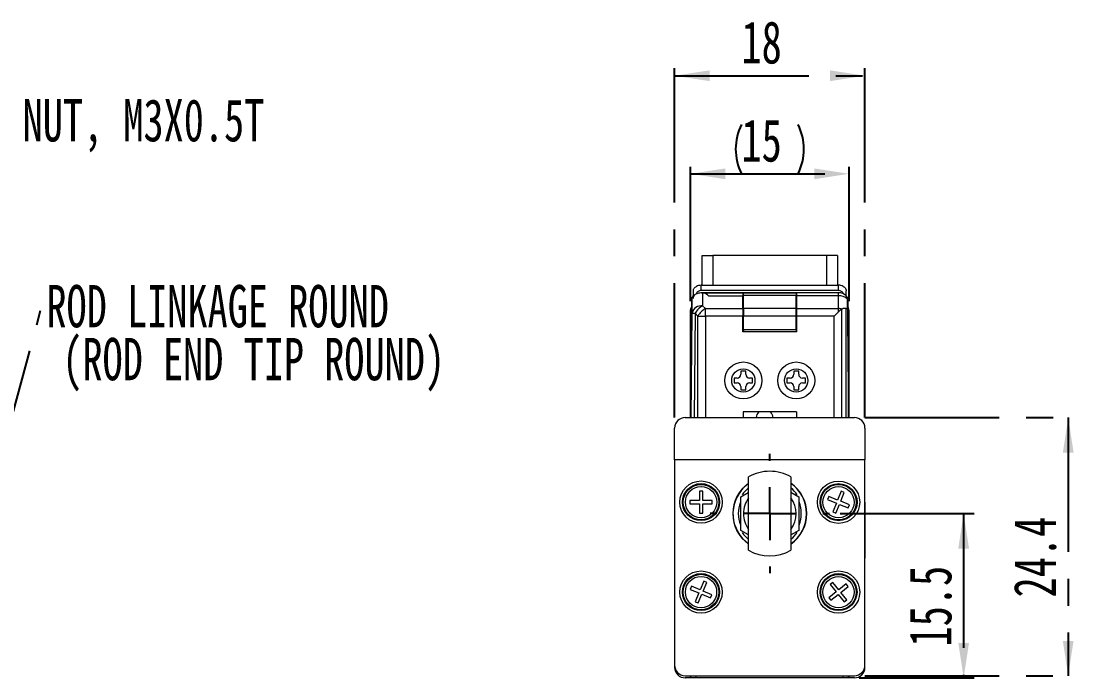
# Model space of a CAD drawing. Header units: millimetres. Extents: x 5 to 415, y 5 to 292.
# Drawn here: x 250.3 to 350.3, y 168.6 to 230.7 of the extents above; entities that cross this region are included whole.
import ezdxf

# ---------------------------------------------------------------- set-up
doc = ezdxf.new("R2010")
doc.units = ezdxf.units.MM
doc.linetypes.add('CENTERX2', pattern=[20.32, 12.7, -2.54, 2.54, -2.54])
doc.layers.add('CENTER_LINE', color=7, linetype='CENTERX2')
doc.styles.add('SLDTEXTSTYLE0', font='TXT', dxfattribs={"width": 0.7})
doc.dimstyles.new('SLDDIMSTYLE0', dxfattribs={"dimtxt": 4, "dimasz": 3.302, "dimexe": 0, "dimexo": 0.0625, "dimgap": 1, "dimtad": 1, "dimrnd": 1e-09, "dimzin": 12, "dimdsep": 46, "dimtxsty": 'SLDTEXTSTYLE0', "dimsah": 1, "dimcen": 0.09, "dimadec": 0, "dimazin": 3, "dimtfac": 1, "dimtofl": 0, "dimtmove": 0, "dimatfit": 3, "dimfxl": 1, "dimfrac": 2, "dimtolj": 1, "dimtzin": 12, "dimarcsym": 0})
doc.dimstyles.new('SLDDIMSTYLE4', dxfattribs={"dimtxt": 4, "dimasz": 3.302, "dimexe": 0, "dimexo": 0.0625, "dimgap": 1, "dimtad": 1, "dimdec": 1, "dimrnd": 1e-09, "dimzin": 12, "dimdsep": 46, "dimtxsty": 'SLDTEXTSTYLE0', "dimsah": 1, "dimcen": 0.09, "dimadec": 0, "dimazin": 3, "dimtfac": 1, "dimtdec": 1, "dimtofl": 0, "dimtmove": 0, "dimatfit": 3, "dimfxl": 1, "dimfrac": 2, "dimtolj": 1, "dimtzin": 12, "dimarcsym": 0})
doc.dimstyles.new('SLDDIMSTYLE6', dxfattribs={"dimtxt": 0.18, "dimasz": 3.302, "dimexe": 0, "dimexo": 0.0625, "dimgap": 0, "dimtad": 0, "dimtih": 1, "dimtoh": 1, "dimdec": 0, "dimrnd": 1e-09, "dimzin": 0, "dimdsep": 46, "dimtxsty": 'Standard', "dimsah": 1, "dimcen": 0.09, "dimadec": 0, "dimazin": 0, "dimtfac": 3.302, "dimtdec": 0, "dimtofl": 0, "dimtmove": 0, "dimatfit": 3, "dimfxl": 1, "dimfrac": 2, "dimtolj": 1, "dimtzin": 0, "dimarcsym": 0})

# ---------------------------------------------------------------- blocks, each defined once
blk = doc.blocks.new('_D_18')
at = {"layer": 'CENTER_LINE'}
for p, q in [((313.617, 204.196), (313.617, 217.227)), ((328.617, 204.196), (328.617, 217.227)), ((313.617, 216.227), (328.617, 216.227))]:
    blk.add_line(p, q, dxfattribs=at)
for centre, start, end in [((323.101, 218.557), 153.43495, 206.56505), ((319.134, 218.557), 333.43495, 26.56505)]:
    blk.add_arc(centre, 5.211, start, end, dxfattribs=at)
for points in [[(313.617, 216.227), (316.919, 215.719), (316.919, 216.735)], [(328.617, 216.227), (325.315, 216.735), (325.315, 215.719)]]:
    blk.add_solid(points, dxfattribs=at)
at = {"layer": 'CENTER_LINE', "insert": (318.44, 221.383), "char_height": 4, "attachment_point": 1, "style": 'SLDTEXTSTYLE0'}
blk.add_mtext('15', dxfattribs=at)
blk = doc.blocks.new('_D_19')
at = {"layer": 'CENTER_LINE'}
for p, q in [((330.117, 193.193), (350.337, 193.186)), ((349.337, 193.187), (349.329, 168.786)), ((330.112, 168.793), (350.329, 168.786))]:
    blk.add_line(p, q, dxfattribs=at)
for points in [[(349.337, 193.187), (348.828, 189.885), (349.844, 189.884)], [(349.329, 168.786), (349.838, 172.088), (348.822, 172.088)]]:
    blk.add_solid(points, dxfattribs=at)
at = {"layer": 'CENTER_LINE', "insert": (344.175, 176.194), "char_height": 4, "attachment_point": 1, "rotation": 89.98051, "style": 'SLDTEXTSTYLE0'}
blk.add_mtext('24.4', dxfattribs=at)
blk = doc.blocks.new('_D_20')
at = {"layer": 'CENTER_LINE'}
for p, q in [((327.758, 184.114), (340.447, 184.114)), ((339.447, 184.114), (339.447, 168.594)), ((329.567, 168.594), (340.447, 168.594))]:
    blk.add_line(p, q, dxfattribs=at)
for points in [[(339.447, 184.114), (338.939, 180.812), (339.955, 180.812)], [(339.447, 168.594), (339.955, 171.896), (338.939, 171.896)]]:
    blk.add_solid(points, dxfattribs=at)
at = {"layer": 'CENTER_LINE', "insert": (334.291, 171.559), "char_height": 4, "attachment_point": 1, "rotation": 90, "style": 'SLDTEXTSTYLE0'}
blk.add_mtext('15.5', dxfattribs=at)
blk = doc.blocks.new('_D_21')
at = {"layer": 'CENTER_LINE'}
for p, q in [((312.117, 193.194), (312.117, 226.497)), ((330.117, 193.194), (330.117, 226.497)), ((312.117, 225.497), (330.117, 225.497))]:
    blk.add_line(p, q, dxfattribs=at)
for points in [[(312.117, 225.497), (315.419, 224.989), (315.419, 226.005)], [(330.117, 225.497), (326.815, 226.005), (326.815, 224.989)]]:
    blk.add_solid(points, dxfattribs=at)
at = {"layer": 'CENTER_LINE', "insert": (318.44, 230.653), "char_height": 4, "attachment_point": 1, "style": 'SLDTEXTSTYLE0'}
blk.add_mtext('18', dxfattribs=at)
blk = doc.blocks.new('SW_CENTERMARKSYMBOL_4')
at = {"layer": 'CENTER_LINE', "color": 0}
for p, q in [((0, 5), (0, 5.641)), ((0, 0), (0, 2.5)), ((-5, 0), (-5.641, 0)), ((0, 0), (-2.5, 0)), ((0, 0), (0, -2.5)), ((0, 0), (2.5, 0)), ((5, 0), (5.641, 0)), ((0, -5), (0, -5.641))]:
    blk.add_line(p, q, dxfattribs=at)
blk = doc.blocks.new('SW_NOTE_0_8')
at = {"layer": 'CENTER_LINE', "color": 0, "insert": (0.506, 2.383), "char_height": 4, "attachment_point": 1, "style": 'SLDTEXTSTYLE0'}
blk.add_mtext('NUT, M3X0.5T', dxfattribs=at)
blk = doc.blocks.new('SW_NOTE_0_9')
at = {"layer": 'CENTER_LINE', "color": 0, "char_height": 4, "attachment_point": 1, "style": 'SLDTEXTSTYLE0'}
for s, insert in [('ROD LINKAGE ROUND', (0.542, 2.41)), ('(ROD END TIP ROUND)', (2.042, -2.59))]:
    blk.add_mtext(s, dxfattribs=dict(at, insert=insert))

msp = doc.modelspace()

# ---------------------------------------------------------------- linework, layer by layer
at = {"color": 7, "linetype": 'Continuous', "lineweight": 18}
for p, q in [((314.717, 205.696), (314.717, 208.496)), ((326.517, 208.496), (315.717, 208.496)), ((327.517, 208.496), (327.517, 205.696)), ((314.617, 205.196), (314.617, 205.696)), ((314.617, 205.696), (327.617, 205.696)), ((327.617, 205.196), (314.617, 205.196)), ((327.617, 205.196), (327.617, 205.696)), ((313.652, 193.194), (313.751, 204.495)), ((313.771, 203.051), (313.771, 204.528)), ((314.617, 204.996), (327.617, 204.996)), ((314.617, 204.996), (318.567, 204.996)), ((314.771, 204.984), (314.771, 203.749)), ((314.838, 204.971), (318.567, 204.971)), ((318.567, 204.678), (315.348, 204.678)), ((318.567, 204.971), (318.567, 204.996)), ((318.567, 204.971), (318.567, 204.678)), ((318.567, 203.489), (318.567, 204.678)), ((318.617, 204.44), (318.567, 204.44)), ((318.617, 204.396), (318.567, 204.396)), ((318.639, 204.996), (318.617, 204.952)), ((318.617, 204.396), (318.617, 204.952)), ((318.617, 204.952), (318.621, 204.944)), ((318.617, 202.588), (318.617, 204.396)), ((323.613, 204.944), (318.621, 204.944)), ((318.637, 203.489), (318.626, 204.739)), ((323.609, 204.739), (318.626, 204.739)), ((318.639, 204.996), (323.595, 204.996)), ((323.595, 204.996), (323.617, 204.952)), ((323.598, 203.489), (323.609, 204.739)), ((323.617, 204.952), (323.613, 204.944)), ((323.617, 204.952), (323.617, 204.396)), ((323.617, 204.44), (323.667, 204.44)), ((323.617, 202.588), (323.617, 204.396)), ((323.617, 204.396), (323.667, 204.396)), ((323.667, 204.996), (327.617, 204.996)), ((323.667, 204.97), (323.667, 204.996)), ((327.617, 204.97), (323.667, 204.97)), ((323.667, 204.703), (323.667, 204.97)), ((327.617, 204.703), (323.667, 204.703)), ((323.667, 203.489), (323.667, 204.703)), ((327.617, 204.703), (327.617, 204.97)), ((327.617, 203.489), (327.617, 204.703)), ((328.347, 204.68), (328.347, 204.696)), ((328.457, 203.421), (328.457, 204.38)), ((328.484, 204.495), (328.583, 193.194)), ((313.617, 193.194), (313.617, 203.196)), ((314.325, 202.782), (314.064, 203.042)), ((314.771, 203.749), (315.032, 203.489)), ((315.032, 202.782), (315.032, 203.489)), ((315.032, 203.489), (318.567, 203.489)), ((318.567, 203.489), (318.567, 202.782)), ((323.598, 203.489), (318.637, 203.489)), ((323.667, 203.489), (327.617, 203.489)), ((323.667, 202.782), (323.667, 203.489)), ((327.203, 202.782), (327.617, 203.196)), ((327.617, 203.196), (327.617, 203.489)), ((328.617, 193.194), (328.617, 203.196)), ((314.325, 202.782), (315.032, 202.782)), ((318.567, 202.782), (315.032, 202.782)), ((318.567, 201.296), (318.567, 202.782)), ((318.617, 202.588), (318.567, 202.588)), ((318.623, 201.996), (318.617, 202.588)), ((318.639, 201.496), (318.639, 202.782)), ((323.596, 202.782), (318.639, 202.782)), ((323.596, 201.496), (323.596, 202.782)), ((323.612, 201.996), (323.617, 202.588)), ((323.617, 202.588), (323.667, 202.588)), ((323.667, 201.296), (323.667, 202.782)), ((327.203, 202.782), (323.667, 202.782)), ((318.626, 201.996), (318.567, 201.996)), ((318.626, 201.496), (318.567, 201.496)), ((323.667, 201.296), (318.567, 201.296)), ((318.621, 201.496), (318.621, 201.296)), ((318.626, 201.496), (318.626, 201.996)), ((318.639, 201.496), (318.629, 201.496)), ((318.629, 201.496), (318.629, 201.296)), ((323.596, 201.496), (318.639, 201.496)), ((323.596, 201.496), (323.605, 201.496)), ((323.605, 201.496), (323.605, 201.296)), ((323.609, 201.496), (323.609, 201.996)), ((323.609, 201.996), (323.667, 201.996)), ((323.609, 201.496), (323.667, 201.496)), ((323.614, 201.496), (323.614, 201.296)), ((318.851, 197.571), (318.384, 197.571)), ((318.384, 197.571), (318.384, 197.279)), ((318.851, 197.279), (318.851, 197.571)), ((323.384, 197.571), (323.384, 197.279)), ((323.851, 197.571), (323.384, 197.571)), ((323.851, 197.279), (323.851, 197.571)), ((317.742, 196.929), (317.742, 196.462)), ((318.034, 196.929), (317.742, 196.929)), ((317.742, 196.462), (318.034, 196.462)), ((318.384, 196.112), (318.384, 195.821)), ((318.851, 195.821), (318.851, 196.112)), ((319.492, 196.929), (319.201, 196.929)), ((319.201, 196.462), (319.492, 196.462)), ((319.492, 196.462), (319.492, 196.929)), ((322.742, 196.929), (322.742, 196.462)), ((323.034, 196.929), (322.742, 196.929)), ((322.742, 196.462), (323.034, 196.462)), ((323.384, 196.112), (323.384, 195.821)), ((323.851, 195.821), (323.851, 196.112)), ((324.492, 196.929), (324.201, 196.929)), ((324.201, 196.462), (324.492, 196.462)), ((324.492, 196.462), (324.492, 196.929)), ((318.384, 195.821), (318.851, 195.821)), ((323.384, 195.821), (323.851, 195.821)), ((313.117, 193.194), (329.117, 193.194)), ((323.642, 193.721), (318.592, 193.721)), ((318.592, 193.721), (318.592, 193.194)), ((323.642, 193.721), (323.642, 193.194)), ((312.117, 189.194), (312.117, 192.194)), ((330.117, 192.194), (330.117, 189.194)), ((312.119, 189.199), (312.112, 169.799)), ((312.119, 189.194), (312.117, 189.194)), ((312.117, 189.194), (312.117, 185.196)), ((330.119, 189.193), (312.119, 189.199)), ((330.117, 189.194), (327.618, 189.194)), ((330.112, 169.793), (330.119, 189.193)), ((330.117, 189.194), (330.117, 189.193)), ((319.117, 184.114), (319.119, 187.578)), ((323.119, 187.577), (323.116, 180.649)), ((314.775, 186.248), (314.46, 186.248)), ((314.46, 186.248), (314.46, 185.355)), ((314.775, 185.355), (314.775, 186.248)), ((318.367, 185.701), (319.084, 186.115)), ((319.118, 186.962), (318.702, 186.619)), ((323.117, 186.134), (323.867, 185.701)), ((327.865, 186.226), (327.53, 185.399)), ((327.822, 185.28), (328.157, 186.108)), ((328.157, 186.108), (327.865, 186.226)), ((313.567, 185.355), (313.567, 185.04)), ((314.46, 185.355), (313.567, 185.355)), ((313.567, 185.04), (314.46, 185.04)), ((314.46, 185.04), (314.46, 184.148)), ((315.667, 185.355), (314.775, 185.355)), ((314.775, 185.04), (315.667, 185.04)), ((314.775, 184.148), (314.775, 185.04)), ((315.667, 185.04), (315.667, 185.355)), ((326.703, 185.733), (326.585, 185.441)), ((326.585, 185.441), (327.412, 185.107)), ((327.53, 185.399), (326.703, 185.733)), ((327.412, 185.107), (327.078, 184.279)), ((328.65, 184.946), (327.822, 185.28)), ((330.117, 185.193), (330.117, 179.894)), ((314.46, 184.148), (314.775, 184.148)), ((319.116, 180.65), (319.117, 184.114)), ((327.078, 184.279), (327.37, 184.161)), ((327.37, 184.161), (327.704, 184.988)), ((327.704, 184.988), (328.532, 184.654)), ((328.532, 184.654), (328.65, 184.946)), ((317.801, 182.994), (317.823, 182.994)), ((319.097, 182.104), (318.367, 182.526)), ((323.867, 182.526), (323.08, 182.071)), ((324.412, 182.994), (324.433, 182.994)), ((330.116, 179.894), (330.117, 179.894)), ((330.117, 169.594), (330.117, 179.894)), ((313.704, 177.244), (313.584, 176.953)), ((314.529, 176.904), (313.704, 177.244)), ((314.87, 177.729), (314.529, 176.904)), ((314.82, 176.783), (315.161, 177.608)), ((315.161, 177.608), (314.87, 177.729)), ((327.089, 177.616), (326.841, 177.421)), ((326.841, 177.421), (327.393, 176.72)), ((327.641, 176.915), (327.089, 177.616)), ((328.342, 177.467), (327.641, 176.915)), ((327.836, 176.667), (328.537, 177.219)), ((328.537, 177.219), (328.342, 177.467)), ((313.584, 176.953), (314.409, 176.613)), ((314.409, 176.613), (314.068, 175.788)), ((314.359, 175.667), (314.7, 176.492)), ((314.7, 176.492), (315.525, 176.151)), ((315.645, 176.443), (314.82, 176.783)), ((315.525, 176.151), (315.645, 176.443)), ((327.393, 176.72), (326.692, 176.168)), ((326.692, 176.168), (326.887, 175.92)), ((326.887, 175.92), (327.588, 176.472)), ((327.588, 176.472), (328.14, 175.771)), ((328.388, 175.966), (327.836, 176.667)), ((314.068, 175.788), (314.359, 175.667)), ((328.14, 175.771), (328.388, 175.966)), ((312.117, 169.696), (312.117, 169.594)), ((313.112, 168.798), (329.112, 168.793)), ((313.617, 168.594), (313.117, 168.594)), ((313.617, 168.594), (313.617, 168.798)), ((313.667, 168.594), (313.617, 168.594)), ((313.667, 168.594), (313.667, 168.798)), ((314.167, 168.594), (313.667, 168.594)), ((328.067, 168.594), (314.167, 168.594)), ((328.567, 168.594), (328.067, 168.594)), ((328.567, 168.594), (328.567, 168.793)), ((328.617, 168.594), (328.567, 168.594)), ((328.617, 168.594), (328.617, 168.793)), ((329.117, 168.594), (328.617, 168.594))]:
    msp.add_line(p, q, dxfattribs=at)
at = {"color": 8, "linetype": 'Continuous', "lineweight": 18}
for p, q in [((315.717, 208.496), (315.717, 205.696)), ((326.517, 205.696), (326.517, 208.496)), ((328.332, 204.696), (328.347, 204.696)), ((313.684, 193.194), (313.771, 203.051)), ((314.064, 203.042), (313.977, 193.194)), ((327.91, 203.425), (327.91, 193.194)), ((328.325, 193.194), (328.325, 203.489)), ((314.325, 193.194), (314.325, 202.782)), ((315.032, 202.782), (315.032, 193.194)), ((327.203, 193.194), (327.203, 202.782)), ((314.167, 168.594), (314.167, 168.798)), ((328.067, 168.594), (328.067, 168.793))]:
    msp.add_line(p, q, dxfattribs=at)
at = {"color": 7, "linetype": 'Continuous', "lineweight": 18}
for centre, radius in [((318.617, 196.696), 1.75), ((323.617, 196.696), 1.75), ((318.617, 196.696), 1.1), ((323.617, 196.696), 1.1), ((314.617, 185.198), 2), ((327.617, 185.194), 2), ((314.617, 185.198), 1.75), ((314.617, 185.198), 1.678), ((314.617, 185.198), 1.479), ((327.617, 185.194), 1.75), ((327.617, 185.194), 1.678), ((327.617, 185.194), 1.479), ((314.615, 176.698), 2), ((314.615, 176.698), 1.75), ((314.615, 176.698), 1.678), ((314.615, 176.698), 1.479), ((327.615, 176.694), 2), ((327.615, 176.694), 1.75), ((327.615, 176.694), 1.678), ((327.615, 176.694), 1.479)]:
    msp.add_circle(centre, radius, dxfattribs=at)
for centre, radius, start, end in [((327.617, 204.696), 1, 63.69863, 90), ((314.617, 203.996), 1, 147.81989, 150.05281), ((314.617, 203.996), 1, 43.04269, 81.16753), ((327.617, 203.996), 1, 82.48354, 90), ((327.617, 203.996), 1, 77.34027, 90), ((327.659, 203.558), 1.146, 45.82364, 92.07245), ((327.617, 203.996), 1, 32.66721, 77.34027), ((327.617, 203.996), 1, 29.94719, 32.66721), ((314.648, 202.86), 0.897, 82.12722, 167.73628), ((314.07, 208.176), 5.133, 266.658, 269.92808), ((315.523, 202.29), 1.642, 117.27378, 152.72622), ((315.784, 202.029), 1.642, 117.27378, 152.72622), ((327.619, 202.11), 1.378, 76.08614, 90.07918), ((328.144, 203.063), 0.43, 116.60592, 122.80643), ((327.617, 203.196), 1, 0, 29.12304), ((318.034, 197.279), 0.35, 270, 0), ((319.201, 197.279), 0.35, 180, 270), ((323.034, 197.279), 0.35, 270, 0), ((324.201, 197.279), 0.35, 180, 270), ((318.034, 196.112), 0.35, 0, 90), ((319.201, 196.112), 0.35, 90, 180), ((323.034, 196.112), 0.35, 0, 90), ((324.201, 196.112), 0.35, 90, 180), ((313.117, 192.194), 1, 90, 180), ((320.622, 193.14), 0.8, 133.44276, 176.15994), ((320.622, 193.14), 0.8, 3.84006, 46.55724), ((329.117, 192.194), 1, 0, 90), ((321.117, 184.114), 4, 89.98051, 119.98051), ((321.117, 184.114), 4, 59.98051, 89.98051), ((321.117, 184.113), 3.5, 124.82308, 235.13794), ((321.117, 184.114), 3.48, 133.94643, 234.901), ((321.111, 184.114), 3.15, 129.25313, 145.62874), ((321.117, 184.113), 3.5, 304.83775, 55.12327), ((321.117, 184.114), 3.48, 305.06002, 54.901), ((321.111, 184.114), 3.15, 34.37126, 50.42465), ((321.117, 184.114), 2.98, 158.86716, 201.07734), ((321.117, 184.114), 2.5, 143.11061, 180), ((321.117, 184.114), 2.5, 323.11061, 36.85041), ((321.117, 184.114), 2.98, 338.67668, 21.66923), ((321.117, 184.114), 2.5, 180, 216.85041), ((321.111, 184.114), 3.15, 214.37126, 230.70789), ((321.111, 184.114), 3.15, 309.53637, 325.62874), ((321.117, 184.114), 4, 239.98051, 299.98051), ((313.112, 169.798), 1, 179.98051, 269.98051), ((313.117, 169.594), 1, 180, 270), ((329.112, 169.793), 1, 269.98051, 359.98051), ((329.117, 169.594), 1, 270, 0)]:
    msp.add_arc(centre, radius, start, end, dxfattribs=at)
for centre, major_axis, ratio, start_param, end_param in [((327.617, 201.782), (0.707, 1.707), 0.414214, 0, 0.445561), ((327.617, 203.196), (1, 0), 0.414214, 0.573826, 0.785398), ((327.617, 300.199), (-1, 114.593), 0.000076, 2.576493, 2.77517), ((328.574, 191.696), (-0.018, 2.1), 0.008727, 5.506371, 7.046704)]:
    msp.add_ellipse(centre, major_axis=major_axis, ratio=ratio, start_param=start_param, end_param=end_param, dxfattribs=at)
for points in [[(314.717, 208.496), (314.732, 208.496), (314.763, 208.496), (314.994, 208.496), (315.324, 208.496), (315.586, 208.496), (315.717, 208.496)], [(327.517, 208.496), (327.502, 208.496), (327.472, 208.496), (327.241, 208.496), (326.911, 208.496), (326.648, 208.496), (326.517, 208.496)], [(313.884, 204.446), (313.888, 204.491), (313.896, 204.58), (313.953, 204.702), (314.037, 204.808), (314.112, 204.856), (314.15, 204.88)]]:
    msp.add_open_spline(points, degree=3, dxfattribs=at)
for points, knots in [([(313.888, 204.696), (313.889, 204.773), (313.892, 204.933), (313.895, 205.077), (313.896, 205.153)], [0, 0, 0, 0, 0.479315, 1, 1, 1, 1]), ([(313.896, 205.153), (313.9, 205.199), (313.909, 205.288), (313.969, 205.415), (314.057, 205.522), (314.136, 205.569), (314.174, 205.592)], [0, 0, 0, 0, 0.268398, 0.522178, 0.764747, 1, 1, 1, 1]), ([(314.617, 205.196), (314.568, 205.192), (314.468, 205.183), (314.333, 205.115), (314.219, 205.014), (314.174, 204.925), (314.152, 204.88)], [0, 0, 0, 0, 0.249883, 0.499844, 0.749883, 1, 1, 1, 1]), ([(314.617, 205.696), (314.541, 205.691), (314.387, 205.682), (314.245, 205.622), (314.174, 205.592)], [0, 0, 0, 0, 0.500008, 1, 1, 1, 1]), ([(328.083, 204.88), (328.06, 204.925), (328.016, 205.014), (327.902, 205.115), (327.767, 205.183), (327.667, 205.192), (327.617, 205.196)], [0, 0, 0, 0, 0.250117, 0.500156, 0.750117, 1, 1, 1, 1]), ([(328.061, 205.592), (328.105, 205.565), (328.193, 205.511), (328.285, 205.385), (328.331, 205.261), (328.337, 205.183), (328.339, 205.153)], [0, 0, 0, 0, 0.270501, 0.54064, 0.820446, 1, 1, 1, 1]), ([(328.347, 204.696), (328.346, 204.768), (328.343, 204.928), (328.34, 205.073), (328.339, 205.153)], [0, 0, 0, 0, 0.4520547, 1, 1, 1, 1]), ([(313.771, 204.528), (313.775, 204.535), (313.782, 204.548), (313.865, 204.663), (314.024, 204.814), (314.266, 204.947), (314.531, 205.007), (314.706, 204.99), (314.771, 204.984)], [0, 0, 0, 0, 0.154072, 0.309207, 0.488335, 0.671502, 0.878231, 1, 1, 1, 1]), ([(318.626, 204.739), (318.625, 204.803), (318.624, 204.919), (318.622, 204.936), (318.621, 204.944)], [0, 0, 0, 0, 0.557681, 1, 1, 1, 1]), ([(323.613, 204.944), (323.613, 204.932), (323.611, 204.91), (323.61, 204.791), (323.609, 204.739)], [0, 0, 0, 0, 0.557682, 1, 1, 1, 1]), ([(327.837, 204.971), (327.835, 204.971), (327.832, 204.971), (327.797, 204.97), (327.743, 204.97), (327.68, 204.97), (327.636, 204.97), (327.617, 204.97)], [0, 0, 0, 0, 0.2095293, 0.4190586, 0.6285879, 0.8381172, 1, 1, 1, 1]), ([(328.459, 204.536), (328.459, 204.534), (328.458, 204.531), (328.458, 204.493), (328.457, 204.436), (328.457, 204.387), (328.457, 204.38)], [0, 0, 0, 0, 0.238751, 0.502449, 0.923769, 1, 1, 1, 1]), ([(313.617, 203.196), (313.623, 203.284), (313.634, 203.453), (313.708, 203.604), (313.744, 203.677)], [0, 0, 0, 0, 0.522752, 1, 1, 1, 1]), ([(318.637, 203.489), (318.637, 203.373), (318.639, 203.164), (318.639, 202.899), (318.639, 202.782)], [0, 0, 0, 0, 0.557568, 1, 1, 1, 1]), ([(323.598, 203.489), (323.597, 203.373), (323.596, 203.164), (323.596, 202.899), (323.596, 202.782)], [0, 0, 0, 0, 0.557568, 1, 1, 1, 1]), ([(327.91, 203.425), (327.836, 203.375), (327.738, 203.31), (327.64, 203.218), (327.617, 203.196)], [0, 0, 0, 0, 0.765617, 1, 1, 1, 1]), ([(318.367, 182.526), (318.367, 182.66), (318.367, 183.249), (318.367, 184.314), (318.367, 185.236), (318.367, 185.701)], [0, 0, 0, 0, 0.126972, 0.560077, 1, 1, 1, 1]), ([(323.867, 185.701), (323.867, 185.473), (323.867, 185.016), (323.867, 184.324), (323.867, 183.626), (323.867, 183.093), (323.867, 182.726), (323.867, 182.593), (323.867, 182.526)], [0, 0, 0, 0, 0.216337, 0.433314, 0.65273, 0.873076, 0.936532, 1, 1, 1, 1])]:
    msp.add_open_spline(points, degree=3, knots=knots, dxfattribs=at)

# ---------------------------------------------------------------- block references
at = {"layer": 'CENTER_LINE'}
for name, p in [('SW_NOTE_0_8', (249.966, 220.907)), ('SW_NOTE_0_9', (252.181, 203.308)), ('SW_CENTERMARKSYMBOL_4', (321.117, 184.114))]:
    msp.add_blockref(name, p, dxfattribs=at)

# ---------------------------------------------------------------- dimensions: what is measured, and where the dimension line sits
dim = msp.add_linear_dim(base=(330.117, 225.497), p1=(312.117, 192.194), p2=(330.117, 192.194), dimstyle='SLDDIMSTYLE0', dxfattribs=at)
dim.commit()
dim.dimension.update_dxf_attribs({"geometry": '_D_21', "text_midpoint": (321.117, 225.497), "dimtype": 160})
dim = msp.add_linear_dim(base=(328.617, 216.227), p1=(313.617, 203.196), p2=(328.617, 203.196), text='(<>)', dimstyle='SLDDIMSTYLE0', dxfattribs=at)
dim.commit()
dim.dimension.update_dxf_attribs({"geometry": '_D_18', "text_midpoint": (321.117, 216.227), "dimtype": 160})
for base, p1, p2, angle, dimstyle, picture, middle in [((349.329, 168.786), (329.117, 193.194), (329.112, 168.793), 89.98051, 'SLDDIMSTYLE0', '_D_19', (349.333, 180.986)), ((339.447, 168.594), (326.758, 184.114), (328.567, 168.594), 90, 'SLDDIMSTYLE4', '_D_20', (339.447, 176.354))]:
    dim = msp.add_linear_dim(base=base, p1=p1, p2=p2, angle=angle, dimstyle=dimstyle, dxfattribs=at)
    dim.commit()
    dim.dimension.update_dxf_attribs({"geometry": picture, "text_midpoint": middle, "dimtype": 160})

# ---------------------------------------------------------------- leaders
msp.add_leader([(247.829, 187.254), (252.181, 203.308)], dimstyle='SLDDIMSTYLE6', dxfattribs=at)

doc.saveas('drawing.dxf')
